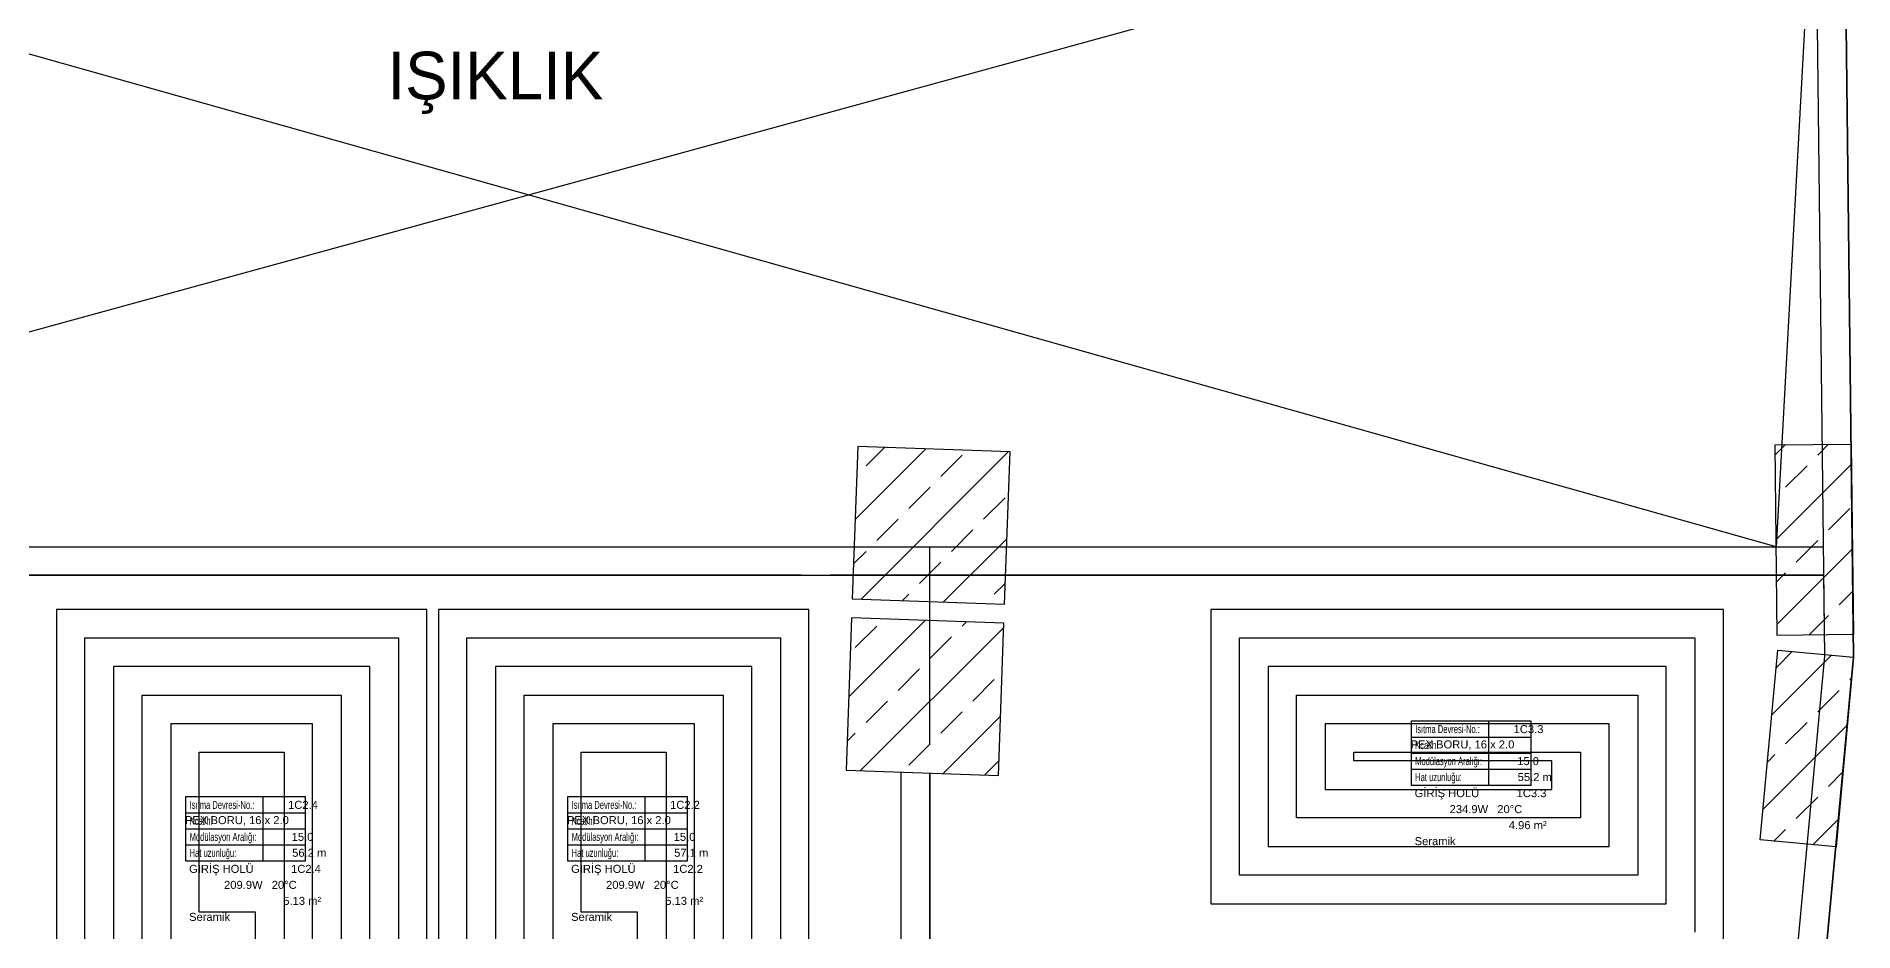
# Model space of a CAD drawing. Header units: centimetres. Extents: x 247996 to 315152, y -468471 to -440326.
# Drawn here: x 285889 to 286843, y -443304 to -442834 of the extents above; entities that cross this region are included whole.
import ezdxf
from ezdxf.enums import TextEntityAlignment as Align

# ---------------------------------------------------------------- set-up
doc = ezdxf.new("R2010")
doc.units = ezdxf.units.CM
for name, color, linetype in [('SCOTT-MKDU0', 50, 'Continuous'), ('SCOTT-MTY-PEX-BORU', 1, 'Continuous'), ('SCOTT-MTY-RADYATÖR', 2, 'Continuous')]:
    doc.layers.add(name, color=color, linetype=linetype)
doc.styles.add('MtXpl_Comic_Sans_MS', font='comic.ttf')
doc.styles.add('MTYCAPLT', font='arial.ttf')

# ---------------------------------------------------------------- blocks, each defined once
blk = doc.blocks.new('MTY-ETIKET')
at = {"layer": 'SCOTT-MTY-RADYATÖR'}
for p, q in [((2.69, 0), (2.69, 8)), ((-7, 6), (8, 6)), ((-7, 4), (8, 4)), ((-7, 2), (8, 2))]:
    blk.add_line(p, q, dxfattribs=at)
blk.add_lwpolyline([(8, 0), (8, 8), (-7, 8), (-7, 0)], close=True, dxfattribs=at)
at = {"layer": 'SCOTT-MTY-RADYATÖR', "style": 'MTYCAPLT', "width": 0.65}
for s, p in [('Isıtma Devresi-No.:', (-6.5, 7)), ('Kcal/h:', (-6.5, 5)), ('Modülasyon Aralığı:', (-6.5, 3)), ('Hat uzunluğu:', (-6.5, 1))]:
    blk.add_text(s, height=1, rotation=360, dxfattribs=at).set_placement(p, align=Align.MIDDLE_LEFT)
for tag, p in [('NO1_001', (5.8, 6.5)), ('AR_001', (6.25, 2.5)), ('UZ_001', (6.31, 0.51))]:
    blk.add_attdef(tag, p, '', height=1, rotation=360, dxfattribs=at)
at = {"layer": 'SCOTT-MTY-RADYATÖR', "color": 2, "style": 'MTYCAPLT', "width": 0.65}
for tag, p in [('BORU_001', (-7.07, 4.59)), ('YER_001', (2.9, 4.5))]:
    blk.add_attdef(tag, p, '', height=1, dxfattribs=at)

msp = doc.modelspace()

# ---------------------------------------------------------------- linework, layer by layer
at = {"layer": 'SCOTT-MKDU0', "color": 8, "ltscale": 0.03}
for p, q in [((286843.21, -443160.12), (286812.91, -440514.39)), ((286812.91, -440514.39), (286843.21, -443160.12)), ((286828.2, -443159.51), (286798.08, -440529.34)), ((285474.27, -443102.11), (286822.96, -442732.11)), ((286802.68, -443102.11), (285492.99, -442732.87)), ((286822.96, -442732.11), (286802.68, -443102.11)), ((286320.63, -443049.46), (286317.77, -443129.41)), ((286319.25, -443087.79), (286356.31, -443050.74)), ((286400.58, -443052.32), (286320.63, -443049.46)), ((286322.37, -443129.57), (286399.66, -443052.29)), ((286324.96, -443059.64), (286334.63, -443049.96)), ((286397.71, -443132.27), (286400.58, -443052.32)), ((286802.07, -443048.68), (286842.07, -443048.22)), ((286803.21, -443148.67), (286802.07, -443048.68)), ((286802.13, -443053.93), (286807.44, -443048.62)), ((286824.48, -443054.02), (286830.15, -443048.36)), ((286842.07, -443048.22), (286843.21, -443148.21)), ((286364.25, -443065.25), (286375.47, -443054.02)), ((286802.64, -443098.32), (286842.19, -443058.77)), ((286807.65, -443070.86), (286818.87, -443059.64)), ((286347.41, -443082.09), (286358.63, -443070.86)), ((286386.7, -443087.7), (286397.92, -443076.48)), ((286830.1, -443093.31), (286841.32, -443082.09)), ((286330.57, -443098.93), (286341.8, -443087.7)), ((286365.72, -443131.12), (286398.94, -443097.9)), ((286369.86, -443104.54), (286381.08, -443093.31)), ((286813.26, -443110.15), (286824.48, -443098.93)), ((285474.27, -443102.11), (286827.55, -443102.11)), ((286318.42, -443111.07), (286324.96, -443104.54)), ((286353.02, -443121.38), (286364.25, -443110.15)), ((286358.41, -443205.79), (286358.41, -443102.11)), ((286803.15, -443142.72), (286842.7, -443103.17)), ((285473.51, -443117.11), (286827.72, -443117.11)), ((286291.1, -443117.11), (285796.1, -443117.11)), ((286827.72, -443117.11), (286306.1, -443117.11)), ((286802.89, -443120.52), (286807.65, -443115.76)), ((286828.2, -443159.51), (286827.72, -443117.11)), ((286317.77, -443129.41), (286397.71, -443132.27)), ((286344.05, -443130.35), (286347.41, -443126.99)), ((286392.31, -443126.99), (286398.11, -443121.19)), ((286835.71, -443132.6), (286842.95, -443125.36)), ((286819.83, -443148.48), (286830.1, -443138.21)), ((286317.41, -443139.4), (286314.55, -443219.35)), ((286315.92, -443180.93), (286356.06, -443140.79)), ((286397.36, -443142.26), (286317.41, -443139.4)), ((286319.35, -443155.05), (286330.57, -443143.83)), ((286322.13, -443219.62), (286397.28, -443144.47)), ((286375.47, -443143.83), (286377.74, -443141.56)), ((286394.5, -443222.21), (286397.36, -443142.26)), ((286843.21, -443148.21), (286803.21, -443148.67)), ((286842.54, -443148.22), (286843.2, -443147.56)), ((286358.63, -443160.66), (286369.86, -443149.44)), ((286794.27, -443256.02), (286803.52, -443156.45)), ((286802.67, -443165.65), (286811.15, -443157.16)), ((286803.52, -443156.45), (286843.35, -443160.15)), ((286341.8, -443177.5), (286353.02, -443166.28)), ((286455.97, -447327.49), (286843.21, -443160.12)), ((286843.21, -443160.12), (286455.97, -447327.49)), ((286728.64, -444230.95), (286828.2, -443159.51)), ((286743.97, -444065.95), (286828.2, -443159.51)), ((286800.37, -443190.4), (286831.7, -443159.07)), ((286843.35, -443160.15), (286834.1, -443259.72)), ((286381.08, -443183.12), (286392.31, -443171.89)), ((286824.48, -443188.73), (286835.71, -443177.5)), ((286841.32, -443171.89), (286842.35, -443170.86)), ((286324.96, -443194.34), (286336.18, -443183.12)), ((286364.25, -443199.95), (286375.47, -443188.73)), ((286365.48, -443221.17), (286395.61, -443191.04)), ((286795.77, -443239.9), (286840.05, -443195.61)), ((286807.65, -443205.57), (286818.87, -443194.34)), ((286315.09, -443204.21), (286319.35, -443199.95)), ((286347.41, -443216.79), (286358.63, -443205.57)), ((286387.15, -443221.95), (286394.78, -443214.32)), ((286798.07, -443215.15), (286802.03, -443211.18)), ((286314.55, -443219.35), (286394.5, -443222.21)), ((286343.41, -444065.95), (286343.41, -443220.38)), ((286343.41, -444065.95), (286343.41, -443220.38)), ((286358.41, -444065.95), (286358.41, -443220.92)), ((286358.41, -443220.92), (286358.41, -444065.95)), ((286830.1, -443228.02), (286837.75, -443220.36)), ((286813.26, -443244.85), (286824.48, -443233.63)), ((286801.43, -443256.69), (286807.65, -443250.47)), ((286821.97, -443258.59), (286835.45, -443245.11)), ((286834.1, -443259.72), (286794.27, -443256.02))]:
    msp.add_line(p, q, dxfattribs=at)
at = {"layer": 'SCOTT-MTY-PEX-BORU'}
for points in [[(286094.5, -443399), (286094.5, -443135), (285900, -443135), (285900, -443369)], [(286295, -443399), (286295, -443135), (286100.5, -443135), (286100.5, -443369)], [(286775, -443319.5), (286775, -443135), (286506, -443135), (286506, -443289.5), (286745, -443289.5), (286745, -443165), (286536, -443165), (286536, -443259.5), (286715, -443259.5), (286715, -443195), (286566, -443195), (286566, -443229.5), (286685, -443229.5), (286685, -443214.5), (286581, -443214.5), (286581, -443210), (286700, -443210), (286700, -443244.5), (286551, -443244.5), (286551, -443180), (286730, -443180), (286730, -443274.5), (286521, -443274.5), (286521, -443150), (286760, -443150), (286760, -443304.5)], [(285915, -443354), (285915, -443150), (286079.5, -443150), (286079.5, -443384)], [(286115.5, -443354), (286115.5, -443150), (286280, -443150), (286280, -443384)], [(286064.5, -443369), (286064.5, -443165), (285930, -443165), (285930, -443339)], [(286265, -443369), (286265, -443165), (286130.5, -443165), (286130.5, -443339)], [(285945, -443324), (285945, -443180), (286049.5, -443180), (286049.5, -443354)], [(286145.5, -443324), (286145.5, -443180), (286250, -443180), (286250, -443354)], [(286034.5, -443339), (286034.5, -443195), (285960, -443195), (285960, -443309)], [(286235, -443339), (286235, -443195), (286160.5, -443195), (286160.5, -443309)], [(286004.5, -443309), (286004.5, -443294), (285975, -443294), (285975, -443210), (286019.5, -443210), (286019.5, -443324)], [(286205, -443309), (286205, -443294), (286175.5, -443294), (286175.5, -443210), (286220, -443210), (286220, -443324)]]:
    msp.add_lwpolyline(points, dxfattribs=at)

# ---------------------------------------------------------------- block references
ref = msp.add_blockref('MTY-ETIKET', (286640.5, -443227.25), dxfattribs=dict(at, xscale=4.2, yscale=4.2))
ref.add_attrib('UZ_001', '55.2 m', (286667.01, -443225.11), dxfattribs={"height": 4.2, "rotation": 359.99998, "style": 'MTYCAPLT'})
ref.add_attrib('AR_001', '15.0', (286666.75, -443216.75), dxfattribs={"height": 4.2, "rotation": 359.99998, "style": 'MTYCAPLT'})
ref.add_attrib('NO1_001', '1C3.3', (286664.86, -443199.95), dxfattribs={"height": 4.2, "rotation": 359.99998, "style": 'MTYCAPLT'})
ref.add_attrib('BORU_001', 'PEX BORU, 16 x 2.0', (286610.81, -443207.97), dxfattribs={"height": 4.2, "style": 'MTYCAPLT'})
ref.add_attrib('MAHAL_001', 'GİRİŞ HOLÜ', (286612.92, -443233.55), dxfattribs={"height": 4.2, "style": 'MTYCAPLT'})
ref.add_attrib('NO_001', '1C3.3', (286666.45, -443233.55), dxfattribs={"height": 4.2, "style": 'MTYCAPLT'})
ref.add_attrib('DERECE_001', '20°C', (286656.31, -443241.95), dxfattribs={"height": 4.2, "style": 'MTYCAPLT'})
ref.add_attrib('KCAL/H:_001', '234.9W', (286631.29, -443241.95), dxfattribs={"height": 4.2, "style": 'MTYCAPLT'})
ref.add_attrib('ALAN_001', '4.96 m²', (286662.35, -443250.35), dxfattribs={"height": 4.2, "style": 'MTYCAPLT'})
ref.add_attrib('MALZEMECINSI_001', 'Seramik', (286612.92, -443258.75), dxfattribs={"height": 4.2, "style": 'MTYCAPLT'})
ref = msp.add_blockref('MTY-ETIKET', (285997.25, -443267), dxfattribs=dict(at, xscale=4.2, yscale=4.2))
ref.add_attrib('UZ_001', '56.2 m', (286023.76, -443264.86), dxfattribs={"height": 4.2, "rotation": 359.99998, "style": 'MTYCAPLT'})
ref.add_attrib('AR_001', '15.0', (286023.5, -443256.5), dxfattribs={"height": 4.2, "rotation": 359.99998, "style": 'MTYCAPLT'})
ref.add_attrib('NO1_001', '1C2.4', (286021.61, -443239.7), dxfattribs={"height": 4.2, "rotation": 359.99998, "style": 'MTYCAPLT'})
ref.add_attrib('BORU_001', 'PEX BORU, 16 x 2.0', (285967.56, -443247.72), dxfattribs={"height": 4.2, "style": 'MTYCAPLT'})
ref.add_attrib('MAHAL_001', 'GİRİŞ HOLÜ', (285969.67, -443273.3), dxfattribs={"height": 4.2, "style": 'MTYCAPLT'})
ref.add_attrib('NO_001', '1C2.4', (286023.2, -443273.3), dxfattribs={"height": 4.2, "style": 'MTYCAPLT'})
ref.add_attrib('DERECE_001', '20°C', (286013.06, -443281.7), dxfattribs={"height": 4.2, "style": 'MTYCAPLT'})
ref.add_attrib('KCAL/H:_001', '209.9W', (285988.04, -443281.7), dxfattribs={"height": 4.2, "style": 'MTYCAPLT'})
ref.add_attrib('ALAN_001', '5.13 m²', (286019.1, -443290.1), dxfattribs={"height": 4.2, "style": 'MTYCAPLT'})
ref.add_attrib('MALZEMECINSI_001', 'Seramik', (285969.67, -443298.5), dxfattribs={"height": 4.2, "style": 'MTYCAPLT'})
ref = msp.add_blockref('MTY-ETIKET', (286197.75, -443267), dxfattribs=dict(at, xscale=4.2, yscale=4.2))
ref.add_attrib('UZ_001', '57.1 m', (286224.26, -443264.86), dxfattribs={"height": 4.2, "rotation": 359.99998, "style": 'MTYCAPLT'})
ref.add_attrib('AR_001', '15.0', (286224, -443256.5), dxfattribs={"height": 4.2, "rotation": 359.99998, "style": 'MTYCAPLT'})
ref.add_attrib('NO1_001', '1C2.2', (286222.11, -443239.7), dxfattribs={"height": 4.2, "rotation": 359.99998, "style": 'MTYCAPLT'})
ref.add_attrib('BORU_001', 'PEX BORU, 16 x 2.0', (286168.06, -443247.72), dxfattribs={"height": 4.2, "style": 'MTYCAPLT'})
ref.add_attrib('MAHAL_001', 'GİRİŞ HOLÜ', (286170.17, -443273.3), dxfattribs={"height": 4.2, "style": 'MTYCAPLT'})
ref.add_attrib('NO_001', '1C2.2', (286223.7, -443273.3), dxfattribs={"height": 4.2, "style": 'MTYCAPLT'})
ref.add_attrib('DERECE_001', '20°C', (286213.56, -443281.7), dxfattribs={"height": 4.2, "style": 'MTYCAPLT'})
ref.add_attrib('KCAL/H:_001', '209.9W', (286188.54, -443281.7), dxfattribs={"height": 4.2, "style": 'MTYCAPLT'})
ref.add_attrib('ALAN_001', '5.13 m²', (286219.6, -443290.1), dxfattribs={"height": 4.2, "style": 'MTYCAPLT'})
ref.add_attrib('MALZEMECINSI_001', 'Seramik', (286170.17, -443298.5), dxfattribs={"height": 4.2, "style": 'MTYCAPLT'})

# ---------------------------------------------------------------- texts
at = {"layer": 'SCOTT-MKDU0', "color": 8, "ltscale": 0.03, "style": 'MtXpl_Comic_Sans_MS'}
msp.add_text('IŞIKLIK', height=25, rotation=360, dxfattribs=at).set_placement((286073.75, -442867.29))

doc.saveas('drawing.dxf')
